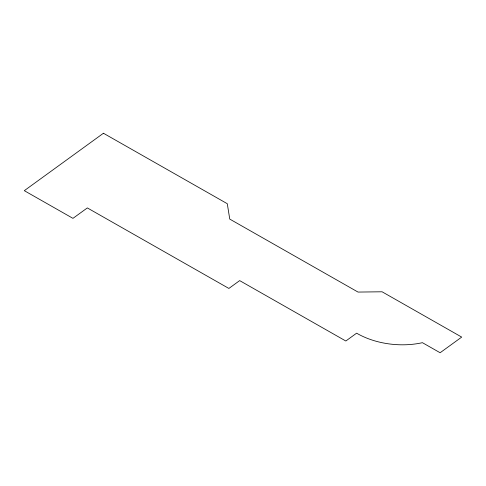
<?xml version="1.0" encoding="UTF-8"?>
<svg xmlns="http://www.w3.org/2000/svg" width="486" height="486" viewBox="0 0 486 486"><rect width="100%" height="100%" fill="white"/><g stroke="black" fill="none" stroke-linecap="round" stroke-linejoin="round"><path stroke-width="0.73" d="M103.439 133.249L24.3 190.67L72.955 218.354L87.34 207.917L228.876 288.441L239.671 280.61L345.819 341.008L356.615 333.177A63.393 39.98 5.1 0 0 422.425 342.685L440.116 352.751L461.7 337.09L382.087 291.788L358.024 292.074L229.757 219.095L227.284 203.713L103.439 133.249"/></g></svg>
